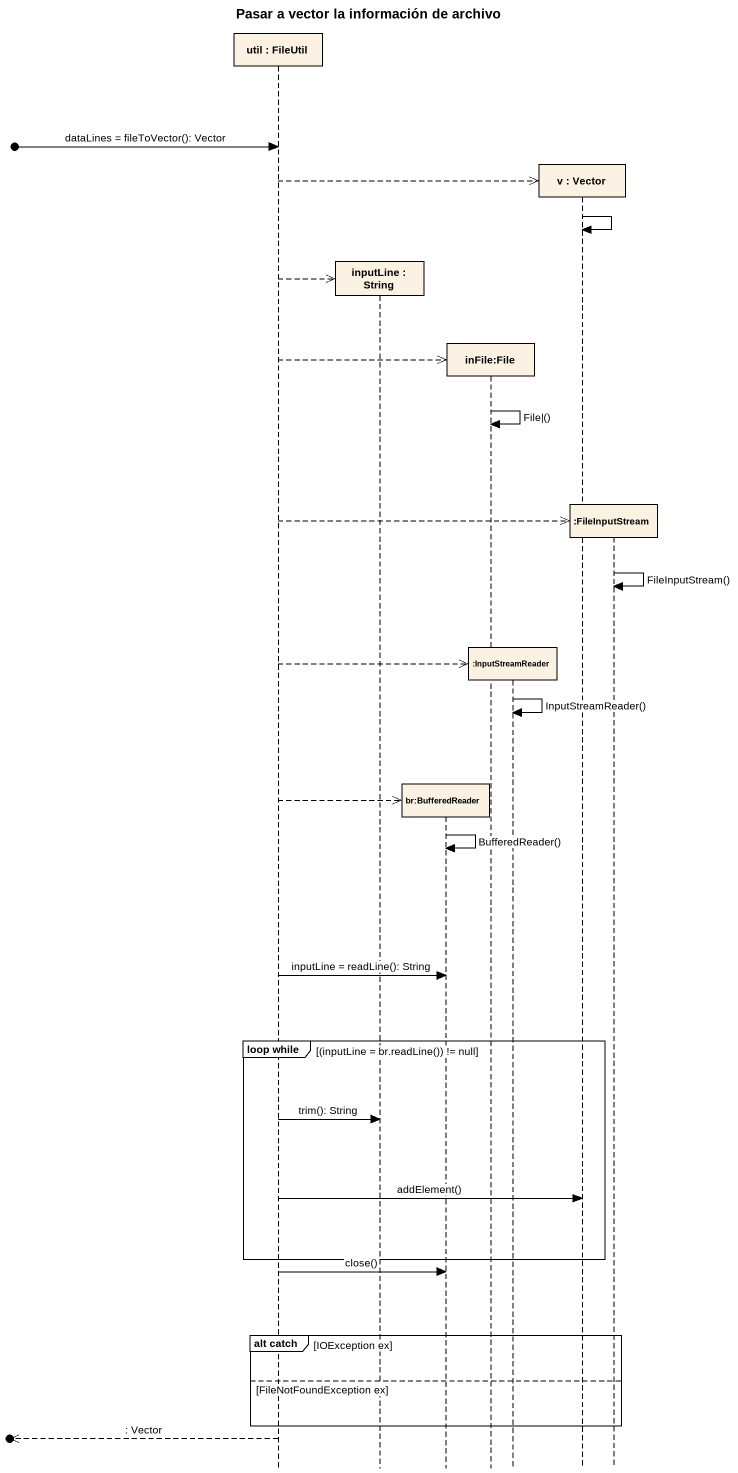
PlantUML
@startuml
title Pasar a vector la información de archivo
hide footbox
participant "util : FileUtil" as util
participant "inputLine : String" as inputLine
participant "br:BufferedReader" as br_BufferedReader
participant "inFile:File" as inFile_File
participant ":InputStreamReader" as InputStreamReader
participant "v : Vector" as v
participant ":FileInputStream" as FileInputStream

[o-> util : dataLines = fileToVector(): Vector
util -->> v **
v -> v
util -->> inputLine **
util -->> inFile_File **
inFile_File -> inFile_File : File|()
util -->> FileInputStream **
FileInputStream -> FileInputStream : FileInputStream()
util -->> InputStreamReader **
InputStreamReader -> InputStreamReader : InputStreamReader()
util -->> br_BufferedReader **
br_BufferedReader -> br_BufferedReader : BufferedReader()
util -> br_BufferedReader : inputLine = readLine(): String
group loop while [(inputLine = br.readLine()) != null]
  util -> inputLine : trim(): String
  util -> v : addElement()
end
util -> br_BufferedReader : close()
group alt catch [IOException ex]
else FileNotFoundException ex
end
[o<<-- util : : Vector
@enduml
